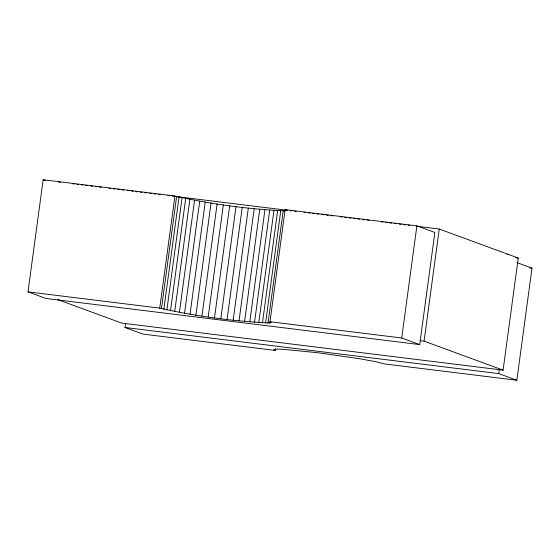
<?xml version="1.0" encoding="UTF-8"?>
<svg xmlns="http://www.w3.org/2000/svg" width="560" height="560" viewBox="0 0 560 560"><rect width="100%" height="100%" fill="white"/><g stroke="black" fill="none" stroke-linecap="round" stroke-linejoin="round"><path stroke-width="0.84" d="M28 291.865L159.747 308.126C195.832 316.274 232.869 321.286 269.815 323.001L285.131 209.615L416.878 225.876L434.868 232.484L419.713 344.596L45.99 298.466L28 291.865L43.155 179.753L174.909 196.014C210.987 204.162 248.024 209.174 284.977 210.889M275.415 348.698L275.184 350.42L143.122 334.124L125.006 327.474L125.538 323.547M159.747 308.126L174.909 196.014M161.462 308.672L176.624 196.56M163.849 309.295L179.011 197.183M166.88 309.988L182.042 197.876M170.513 310.744L185.668 198.632M174.699 311.556L189.861 199.444M179.396 312.41L194.551 200.298M184.534 313.292L199.696 201.18M190.057 314.195L205.219 202.083M195.895 315.112L211.05 202.993M201.964 316.022L217.119 203.91M208.201 316.918L223.356 204.806M214.515 317.793L229.677 205.674M220.836 318.626L235.998 206.514M227.087 319.417L242.242 207.305M233.177 320.152L248.339 208.033M239.043 320.817L254.198 208.705M244.601 321.412L259.763 209.3M249.788 321.923L264.943 209.811M254.534 322.35L269.689 210.231M258.776 322.679L273.938 210.567M262.472 322.91L277.634 210.798M265.573 323.043L280.728 210.931M268.03 323.078L283.185 210.959M419.713 344.596L401.723 337.988L416.878 225.876M439.236 229.033L518.252 258.048L503.097 370.146L424.081 341.145L439.236 229.033L416.703 226.247M517.034 262.64L532 268.135L516.845 380.247L498.729 373.597L499.261 369.677M269.815 323.001L271.306 322.56L269.969 321.727L401.723 337.988M58.709 182.063L60.445 182.28M72.583 183.778L74.312 183.988M76.916 184.31L78.645 184.527M81.249 184.849L82.985 185.059M85.582 185.381L87.318 185.598M90.783 186.025L92.519 186.235M95.116 186.557L96.852 186.774M99.449 187.096L101.185 187.306M108.983 188.272L110.719 188.482M113.323 188.804L115.052 189.021M117.656 189.343L119.385 189.553M121.989 189.875L123.718 190.092M127.19 190.519L128.919 190.729M131.523 191.051L133.259 191.268M135.856 191.59L137.592 191.8M140.189 192.122L141.925 192.339M144.522 192.654L146.258 192.871M149.723 193.298L151.459 193.515M154.056 193.83L155.792 194.047M158.396 194.369L160.125 194.579M167.93 195.545L169.659 195.762M172.263 196.077L173.999 196.294M175.728 196.511L287.546 210.308M290.15 210.63L291.879 210.847M294.483 211.162L296.212 211.379M304.017 212.345L305.746 212.555M308.35 212.877L310.086 213.094M312.683 213.409L314.419 213.626M317.016 213.948L318.752 214.158M321.349 214.48L323.953 214.802M326.55 215.124L328.286 215.334M330.883 215.656L332.619 215.873M340.424 216.832L342.153 217.049M344.757 217.371L346.486 217.581M349.09 217.903L350.826 218.12M353.423 218.442L355.159 218.652M357.756 218.974L359.492 219.191M362.957 219.618L364.693 219.828M367.29 220.15L369.026 220.367M381.164 221.865L382.893 222.075M385.497 222.397L387.226 222.614M389.83 222.936L391.559 223.146M394.163 223.468L395.899 223.685M399.364 224.112L401.1 224.322M403.697 224.644L405.433 224.861M408.03 225.183L409.766 225.393M507.08 254.366L508.816 254.569M515.648 257.726L518.252 258.048M529.41 267.813L532 268.135M420.245 340.669L424.081 341.145M503.097 370.146L121.702 323.078L57.351 299.453M125.006 327.474L498.729 373.597M516.845 380.247L384.776 363.951L377.692 362.096L360.136 358.813L317.828 352.723L282.639 349.251L277.116 349.083L273.854 349.601L275.184 350.42M43.155 179.753L45.612 180.649M286.153 210.077L286.468 210.448"/></g></svg>
